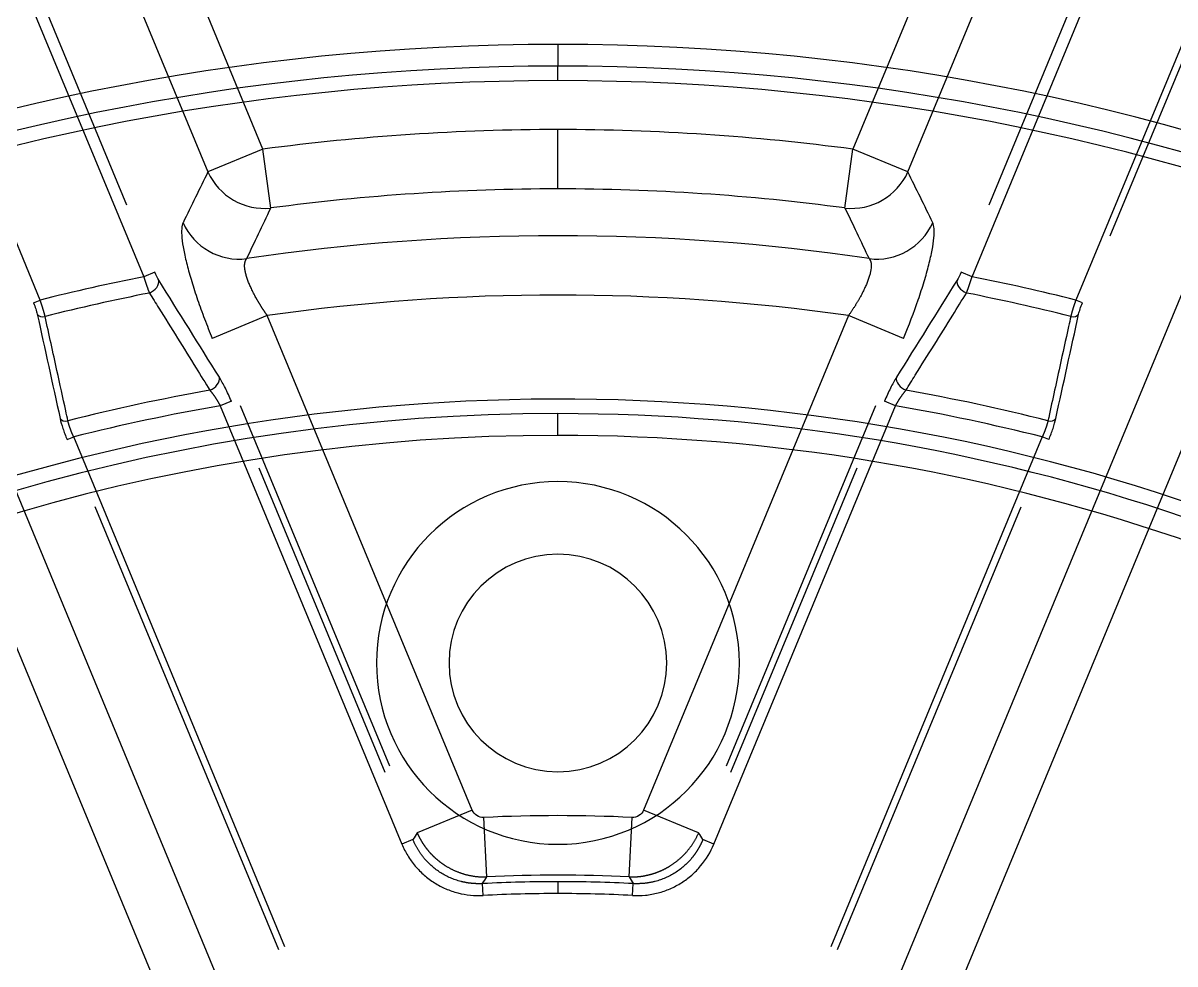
# Model space of a CAD drawing. Header units: millimetres. Extents: x 18 to 755, y 19 to 576.
# Drawn here: x 140.6 to 188.22, y 309.09 to 348.01 of the extents above; entities that cross this region are included whole.
import ezdxf

# ---------------------------------------------------------------- set-up
doc = ezdxf.new("R2010")
doc.units = ezdxf.units.MM
doc.layers.add('1', color=7, linetype='Continuous', true_color=0xffffff)

msp = doc.modelspace()

# ---------------------------------------------------------------- linework, layer by layer
at = {"layer": '1', "color": 7, "lineweight": -3}
for p, q in [((132.677, 368.687), (145.589, 337.513)), ((179.833, 337.513), (192.745, 368.687)), ((141.304, 336.548), (128.141, 368.328)), ((197.285, 368.327), (184.121, 336.547)), ((144.896, 340.474), (134.28, 366.103)), ((191.141, 366.103), (180.526, 340.474)), ((185.542, 339.206), (196.41, 365.442)), ((150.519, 342.788), (141.571, 364.391)), ((183.851, 364.391), (174.903, 342.788)), ((139.296, 363.449), (148.244, 341.845)), ((177.177, 341.845), (186.126, 363.449)), ((123.532, 362.716), (148.305, 302.907)), ((177.119, 302.907), (201.893, 362.715)), ((149.431, 306.621), (126.955, 360.887)), ((198.47, 360.885), (175.992, 306.621)), ((162.711, 347.123), (162.711, 346.223)), ((162.711, 345.623), (162.711, 346.223)), ((162.711, 341.144), (162.711, 343.598)), ((150.519, 342.788), (148.244, 341.845)), ((150.844, 340.355), (150.519, 342.788)), ((174.578, 340.355), (174.903, 342.788)), ((177.177, 341.845), (174.903, 342.788)), ((146.044, 337.702), (145.589, 337.513)), ((179.833, 337.513), (179.378, 337.702)), ((141.031, 336.435), (141.304, 336.548)), ((184.394, 336.434), (184.121, 336.547)), ((150.698, 335.904), (148.423, 334.962)), ((159.169, 315.452), (150.698, 335.904)), ((174.724, 335.904), (166.253, 315.452)), ((176.998, 334.962), (174.724, 335.904)), ((149.21, 332.363), (148.755, 332.175)), ((148.755, 332.175), (156.264, 314.044)), ((149.571, 332.19), (155.746, 317.282)), ((169.158, 314.044), (176.667, 332.175)), ((169.675, 317.282), (175.85, 332.19)), ((176.667, 332.175), (176.212, 332.363)), ((162.711, 330.952), (162.711, 331.852)), ((142.421, 330.774), (142.694, 330.888)), ((151.427, 309.802), (142.694, 330.888)), ((182.73, 330.887), (173.996, 309.801)), ((183.003, 330.774), (182.73, 330.887)), ((155.571, 317.004), (150.358, 329.591)), ((175.064, 329.591), (169.851, 317.004)), ((143.569, 328.003), (151.155, 309.689)), ((174.269, 309.688), (181.855, 328.002)), ((159.169, 315.452), (156.895, 314.51)), ((168.527, 314.51), (166.253, 315.452)), ((159.766, 312.689), (159.648, 315.149)), ((165.655, 312.689), (165.774, 315.149)), ((156.719, 314.233), (156.264, 314.044)), ((169.158, 314.044), (168.703, 314.233)), ((159.625, 311.921), (159.599, 312.413)), ((162.711, 312.492), (162.711, 312)), ((165.797, 311.921), (165.822, 312.413))]:
    msp.add_line(p, q, dxfattribs=at)
for centre, radius, start, end in [((162.711, 251.538), 136.863, 90, 270), ((162.711, 251.538), 136.863, 270, 90), ((162.711, 251.538), 129, 90, 270), ((162.711, 251.538), 129, 270, 90), ((162.711, 251.538), 95.586, 90, 270), ((162.711, 251.538), 95.586, 270, 90), ((162.711, 251.538), 94.686, 90, 270), ((162.711, 251.538), 94.686, 270, 90), ((162.711, 251.538), 94.086, 90, 270), ((162.711, 251.538), 94.086, 270, 90), ((162.711, 251.538), 92.061, 90, 97.61024), ((162.711, 251.538), 92.061, 82.38976, 90), ((162.711, 251.538), 89.607, 90, 97.61024), ((162.711, 251.538), 89.607, 82.38976, 90), ((162.711, 251.538), 87.672, 81.56378, 98.43622), ((162.711, 251.538), 87.664, 101.26289, 104.13427), ((162.711, 251.538), 87.664, 75.86388, 78.73711), ((162.711, 251.538), 86.957, 101.19951, 104.11044), ((162.711, 251.538), 85.218, 81.89616, 98.10384), ((162.711, 251.538), 86.957, 75.8877, 78.80048), ((162.711, 251.538), 80.914, 52.3649, 218.78955), ((162.711, 251.538), 82.543, 100.03886, 104.20447), ((162.711, 251.538), 82.543, 75.79367, 79.96114), ((162.711, 251.538), 81.836, 99.81913, 104.15814), ((162.711, 251.538), 81.836, 75.84, 80.18087), ((162.711, 251.538), 80.314, 90, 218.78955), ((162.711, 251.538), 80.314, 52.3649, 90), ((162.711, 251.538), 79.414, 90, 218.78955), ((162.711, 251.538), 79.414, 52.3649, 90), ((162.711, 321.538), 7.5, 90, 270), ((162.711, 321.538), 7.5, 270, 90), ((162.711, 321.538), 4.5, 90, 270), ((162.711, 321.538), 4.5, 270, 90), ((162.711, 251.538), 63.685, 87.24318, 92.75682), ((162.711, 251.538), 60.954, 90, 92.92589), ((162.711, 251.538), 61.223, 87.24318, 92.75682), ((162.711, 251.538), 60.954, 87.07411, 90), ((162.711, 251.538), 60.462, 90, 92.92589), ((162.711, 251.538), 60.462, 87.07411, 90)]:
    msp.add_arc(centre, radius, start, end, dxfattribs=at)
for centre, major_axis, ratio, start_param, end_param in [((150.519, 342.788), (2.241, -1.109), 0.973638, 4.00688, 5.292293), ((174.903, 342.788), (2.241, 1.109), 0.973638, 4.132485, 5.417898), ((149.489, 340.688), (2.248, -1.094), 0.973356, 4.000771, 5.300217), ((175.933, 340.688), (2.248, 1.094), 0.973356, 4.12456, 5.424007), ((145.753, 337.186), (-0.424, -0.265), 0.68293, 1.317125, 2.901578), ((179.669, 337.186), (-0.424, 0.265), 0.68293, 0.240014, 1.824468), ((141.46, 336.077), (0.293, 0.064), 0.706939, 3.389646, 4.734138), ((183.965, 336.076), (-0.293, 0.064), 0.706939, 1.549048, 2.893539), ((148.261, 333.165), (-0.424, -0.264), 0.680219, 1.304161, 2.902421), ((177.161, 333.165), (-0.424, 0.264), 0.680219, 0.239171, 1.837432), ((142.404, 331.762), (0.293, 0.064), 0.706921, 3.38964, 4.735291), ((183.02, 331.762), (-0.293, 0.064), 0.706921, 1.547894, 2.893546)]:
    msp.add_ellipse(centre, major_axis=major_axis, ratio=ratio, start_param=start_param, end_param=end_param, dxfattribs=at)
for points in [[(148.244, 341.845), (147.9, 341.149), (147.556, 340.449), (147.214, 339.746)], [(178.208, 339.746), (177.866, 340.449), (177.522, 341.149), (177.177, 341.845)], [(146.208, 337.374), (146.155, 337.458), (146.096, 337.576), (146.044, 337.702)], [(179.378, 337.702), (179.326, 337.576), (179.267, 337.458), (179.214, 337.374)], [(148.716, 333.353), (147.879, 334.696), (147.043, 336.037), (146.208, 337.374)], [(179.214, 337.374), (178.379, 336.037), (177.543, 334.696), (176.706, 333.353)], [(141.031, 336.435), (141.102, 336.264), (141.159, 336.092), (141.187, 335.964)], [(184.238, 335.963), (184.266, 336.091), (184.323, 336.263), (184.394, 336.434)], [(141.187, 335.964), (141.502, 334.526), (141.816, 333.088), (142.131, 331.649)], [(183.293, 331.649), (183.608, 333.087), (183.923, 334.525), (184.238, 335.963)], [(156.895, 314.51), (156.836, 314.418), (156.778, 314.325), (156.719, 314.233)], [(168.703, 314.233), (168.644, 314.325), (168.586, 314.418), (168.527, 314.51)], [(159.599, 312.413), (159.655, 312.505), (159.711, 312.597), (159.766, 312.689)], [(165.655, 312.689), (165.711, 312.597), (165.767, 312.505), (165.822, 312.413)]]:
    msp.add_open_spline(points, degree=3, dxfattribs=at)
for points, knots in [([(149.849, 338.261), (150.01, 338.604), (150.172, 338.946), (150.504, 339.644), (150.674, 340), (150.844, 340.355)], [0, 0, 0, 0, 0.489211, 0.489211, 1, 1, 1, 1]), ([(174.578, 340.355), (174.741, 340.015), (174.904, 339.674), (175.235, 338.976), (175.404, 338.619), (175.573, 338.261)], [0, 0, 0, 0, 0.489211, 0.489211, 1, 1, 1, 1]), ([(147.214, 339.746), (147.185, 339.686), (147.166, 339.603), (147.151, 339.393), (147.153, 339.266), (147.181, 338.968), (147.206, 338.8), (147.276, 338.43), (147.322, 338.224), (147.433, 337.787), (147.498, 337.557), (147.644, 337.074), (147.727, 336.818), (147.905, 336.301), (148.001, 336.038), (148.203, 335.504), (148.311, 335.232), (148.423, 334.962)], [0, 0, 0, 0, 0.125, 0.125, 0.25, 0.25, 0.375, 0.375, 0.5, 0.5, 0.625, 0.625, 0.75, 0.75, 0.875, 0.875, 1, 1, 1, 1]), ([(176.998, 334.962), (177.222, 335.503), (177.425, 336.036), (177.695, 336.819), (177.776, 337.07), (177.922, 337.552), (177.988, 337.784), (178.099, 338.224), (178.145, 338.426), (178.215, 338.797), (178.24, 338.967), (178.268, 339.265), (178.271, 339.391), (178.256, 339.602), (178.237, 339.686), (178.208, 339.746)], [0, 0, 0, 0, 0.25, 0.25, 0.375, 0.375, 0.5, 0.5, 0.625, 0.625, 0.75, 0.75, 0.875, 0.875, 1, 1, 1, 1]), ([(150.698, 335.904), (150.693, 335.912), (150.682, 335.927), (150.667, 335.949), (150.651, 335.971), (150.636, 335.993), (150.621, 336.015), (150.606, 336.037), (150.591, 336.059), (150.576, 336.081), (150.562, 336.103), (150.547, 336.125), (150.533, 336.146), (150.518, 336.168), (150.504, 336.19), (150.49, 336.211), (150.477, 336.233), (150.463, 336.254), (150.449, 336.276), (150.436, 336.297), (150.422, 336.318), (150.409, 336.339), (150.396, 336.361), (150.383, 336.382), (150.371, 336.403), (150.358, 336.423), (150.345, 336.444), (150.333, 336.465), (150.321, 336.486), (150.309, 336.506), (150.297, 336.527), (150.285, 336.547), (150.273, 336.567), (150.262, 336.588), (150.25, 336.608), (150.239, 336.628), (150.196, 336.705), (150.126, 336.837), (150.036, 337.02), (149.958, 337.195), (149.892, 337.362), (149.839, 337.522), (149.798, 337.672), (149.771, 337.809), (149.762, 337.899), (149.76, 337.953), (149.759, 337.976), (149.76, 337.998), (149.761, 338.019), (149.762, 338.04), (149.764, 338.06), (149.767, 338.08), (149.771, 338.099), (149.775, 338.117), (149.779, 338.135), (149.784, 338.152), (149.79, 338.168), (149.797, 338.184), (149.804, 338.198), (149.811, 338.212), (149.82, 338.226), (149.829, 338.238), (149.838, 338.25), (149.845, 338.257), (149.849, 338.261)], [0, 0, 0, 0, 0.00762, 0.015212, 0.022776, 0.030311, 0.037819, 0.045298, 0.052749, 0.060172, 0.067567, 0.074934, 0.082274, 0.089586, 0.096871, 0.104128, 0.111357, 0.11856, 0.125735, 0.132883, 0.140004, 0.147097, 0.154165, 0.161205, 0.168219, 0.175206, 0.182166, 0.189101, 0.196009, 0.202891, 0.209746, 0.216576, 0.22338, 0.230159, 0.236911, 0.243638, 0.25034, 0.314681, 0.377684, 0.439471, 0.500174, 0.562885, 0.625302, 0.687599, 0.749954, 0.762753, 0.775584, 0.788448, 0.801347, 0.814283, 0.827256, 0.840268, 0.853322, 0.866417, 0.879556, 0.89274, 0.90597, 0.919249, 0.932576, 0.945955, 0.959385, 0.972868, 0.986406, 1, 1, 1, 1]), ([(175.573, 338.261), (175.575, 338.259), (175.578, 338.256), (175.583, 338.25), (175.587, 338.245), (175.592, 338.239), (175.596, 338.233), (175.601, 338.227), (175.605, 338.221), (175.609, 338.215), (175.612, 338.208), (175.616, 338.202), (175.62, 338.195), (175.623, 338.188), (175.626, 338.181), (175.629, 338.173), (175.632, 338.166), (175.635, 338.158), (175.638, 338.15), (175.64, 338.142), (175.643, 338.134), (175.645, 338.126), (175.647, 338.117), (175.649, 338.109), (175.651, 338.1), (175.653, 338.091), (175.654, 338.082), (175.656, 338.073), (175.657, 338.064), (175.658, 338.054), (175.659, 338.044), (175.66, 338.035), (175.661, 338.025), (175.661, 338.015), (175.662, 338.004), (175.662, 337.994), (175.662, 337.983), (175.662, 337.973), (175.662, 337.962), (175.662, 337.951), (175.662, 337.94), (175.66, 337.894), (175.651, 337.808), (175.624, 337.671), (175.583, 337.521), (175.529, 337.361), (175.463, 337.194), (175.385, 337.019), (175.295, 336.836), (175.221, 336.697), (175.17, 336.605), (175.146, 336.564), (175.122, 336.522), (175.097, 336.48), (175.072, 336.437), (175.046, 336.394), (175.02, 336.351), (174.993, 336.308), (174.965, 336.264), (174.937, 336.22), (174.908, 336.175), (174.879, 336.131), (174.849, 336.086), (174.818, 336.041), (174.787, 335.995), (174.756, 335.95), (174.735, 335.92), (174.724, 335.904)], [0, 0, 0, 0, 0.006471, 0.012929, 0.019375, 0.025808, 0.032228, 0.038637, 0.045033, 0.051418, 0.057791, 0.064152, 0.070501, 0.07684, 0.083167, 0.089483, 0.095788, 0.102083, 0.108367, 0.11464, 0.120903, 0.127156, 0.133399, 0.139632, 0.145856, 0.15207, 0.158275, 0.16447, 0.170656, 0.176834, 0.183003, 0.189163, 0.195314, 0.201458, 0.207593, 0.213721, 0.21984, 0.225953, 0.232057, 0.238154, 0.244245, 0.250328, 0.312711, 0.375045, 0.437508, 0.500273, 0.560944, 0.622707, 0.685693, 0.750025, 0.763829, 0.777742, 0.791763, 0.805895, 0.820138, 0.834492, 0.84896, 0.86354, 0.878235, 0.893045, 0.907971, 0.923014, 0.938174, 0.953452, 0.968848, 0.984364, 1, 1, 1, 1]), ([(145.589, 337.513), (145.59, 337.509), (145.593, 337.499), (145.598, 337.485), (145.602, 337.47), (145.607, 337.455), (145.612, 337.439), (145.617, 337.423), (145.622, 337.406), (145.628, 337.39), (145.633, 337.372), (145.639, 337.354), (145.645, 337.336), (145.651, 337.318), (145.657, 337.299), (145.664, 337.28), (145.67, 337.26), (145.677, 337.241), (145.683, 337.221), (145.69, 337.2), (145.697, 337.18), (145.704, 337.159), (145.711, 337.138), (145.719, 337.117), (145.726, 337.095), (145.734, 337.074), (145.741, 337.052), (145.749, 337.03), (145.757, 337.009), (145.765, 336.987), (145.773, 336.965), (145.781, 336.944), (145.789, 336.922), (145.797, 336.901), (145.805, 336.88), (145.813, 336.859), (145.819, 336.846), (145.822, 336.839)], [0, 0, 0, 0, 0.018474, 0.037541, 0.057202, 0.077456, 0.098304, 0.119747, 0.141783, 0.164413, 0.187637, 0.211455, 0.235867, 0.260873, 0.286473, 0.312667, 0.339456, 0.366838, 0.394815, 0.423385, 0.45255, 0.482309, 0.512663, 0.54361, 0.575152, 0.607288, 0.640018, 0.673342, 0.70726, 0.741773, 0.77688, 0.812581, 0.848876, 0.885766, 0.92325, 0.961328, 1, 1, 1, 1]), ([(179.6, 336.839), (179.602, 336.842), (179.605, 336.85), (179.609, 336.861), (179.613, 336.872), (179.618, 336.883), (179.622, 336.894), (179.626, 336.905), (179.631, 336.916), (179.635, 336.928), (179.639, 336.939), (179.643, 336.951), (179.648, 336.962), (179.652, 336.973), (179.656, 336.985), (179.66, 336.996), (179.664, 337.008), (179.669, 337.019), (179.673, 337.031), (179.677, 337.042), (179.681, 337.054), (179.685, 337.065), (179.689, 337.077), (179.693, 337.088), (179.697, 337.1), (179.701, 337.111), (179.705, 337.122), (179.709, 337.133), (179.713, 337.145), (179.716, 337.156), (179.72, 337.167), (179.724, 337.178), (179.728, 337.189), (179.731, 337.2), (179.735, 337.211), (179.739, 337.221), (179.742, 337.232), (179.746, 337.243), (179.749, 337.253), (179.753, 337.264), (179.756, 337.274), (179.76, 337.284), (179.763, 337.294), (179.766, 337.304), (179.77, 337.314), (179.773, 337.324), (179.776, 337.334), (179.779, 337.344), (179.782, 337.353), (179.785, 337.363), (179.788, 337.372), (179.791, 337.381), (179.794, 337.39), (179.797, 337.399), (179.8, 337.408), (179.803, 337.417), (179.805, 337.426), (179.808, 337.434), (179.811, 337.443), (179.813, 337.451), (179.816, 337.459), (179.818, 337.467), (179.821, 337.475), (179.823, 337.483), (179.826, 337.491), (179.828, 337.499), (179.83, 337.506), (179.832, 337.511), (179.833, 337.513)], [0, 0, 0, 0, 0.020582, 0.040997, 0.061245, 0.081326, 0.10124, 0.120987, 0.140566, 0.159978, 0.179224, 0.198302, 0.217213, 0.235957, 0.254534, 0.272943, 0.291186, 0.309261, 0.32717, 0.344911, 0.362485, 0.379892, 0.397132, 0.414205, 0.431111, 0.447849, 0.464421, 0.480825, 0.497062, 0.513133, 0.529036, 0.544772, 0.56034, 0.575742, 0.590977, 0.606044, 0.620945, 0.635678, 0.650245, 0.664644, 0.678876, 0.692941, 0.706839, 0.72057, 0.734134, 0.74753, 0.76076, 0.773823, 0.786718, 0.799447, 0.812008, 0.824403, 0.83663, 0.84869, 0.860584, 0.87231, 0.883869, 0.895262, 0.906487, 0.917545, 0.928436, 0.939161, 0.949718, 0.960108, 0.970332, 0.980388, 0.990277, 1, 1, 1, 1]), ([(145.822, 336.839), (145.95, 336.632), (146.079, 336.425), (146.722, 335.392), (147.237, 334.563), (147.942, 333.428), (148.132, 333.123), (148.322, 332.817)], [0, 0, 0, 0, 0.154458, 0.154458, 0.772291, 0.772291, 1, 1, 1, 1]), ([(177.099, 332.817), (177.228, 333.024), (177.357, 333.232), (178.001, 334.269), (178.516, 335.097), (179.221, 336.229), (179.41, 336.534), (179.6, 336.839)], [0, 0, 0, 0, 0.154458, 0.154458, 0.772291, 0.772291, 1, 1, 1, 1]), ([(141.511, 335.871), (141.511, 335.875), (141.509, 335.882), (141.506, 335.894), (141.503, 335.906), (141.5, 335.918), (141.497, 335.93), (141.494, 335.942), (141.491, 335.954), (141.488, 335.967), (141.484, 335.98), (141.481, 335.993), (141.477, 336.006), (141.474, 336.019), (141.47, 336.033), (141.466, 336.047), (141.462, 336.06), (141.458, 336.074), (141.454, 336.089), (141.45, 336.103), (141.446, 336.117), (141.442, 336.132), (141.437, 336.147), (141.433, 336.161), (141.428, 336.176), (141.424, 336.191), (141.419, 336.207), (141.414, 336.222), (141.409, 336.238), (141.404, 336.253), (141.399, 336.269), (141.394, 336.285), (141.389, 336.301), (141.384, 336.317), (141.378, 336.333), (141.373, 336.349), (141.368, 336.365), (141.362, 336.381), (141.357, 336.398), (141.351, 336.414), (141.345, 336.431), (141.339, 336.447), (141.334, 336.464), (141.328, 336.481), (141.322, 336.497), (141.316, 336.514), (141.31, 336.531), (141.306, 336.542), (141.304, 336.548)], [0, 0, 0, 0, 0.020771, 0.041583, 0.062437, 0.083331, 0.104266, 0.125243, 0.146262, 0.167322, 0.188424, 0.209568, 0.230755, 0.251983, 0.273255, 0.294568, 0.315925, 0.337325, 0.358768, 0.380254, 0.401783, 0.423356, 0.444973, 0.466633, 0.488338, 0.510086, 0.531879, 0.553716, 0.575598, 0.597525, 0.619496, 0.641512, 0.663574, 0.68568, 0.707832, 0.73003, 0.752273, 0.774562, 0.796897, 0.819278, 0.841705, 0.864179, 0.886699, 0.909265, 0.931879, 0.954539, 0.977246, 1, 1, 1, 1]), ([(184.121, 336.547), (184.119, 336.542), (184.115, 336.533), (184.11, 336.518), (184.105, 336.503), (184.1, 336.489), (184.095, 336.474), (184.09, 336.46), (184.085, 336.445), (184.08, 336.431), (184.075, 336.417), (184.07, 336.402), (184.065, 336.388), (184.06, 336.374), (184.055, 336.36), (184.051, 336.346), (184.046, 336.332), (184.041, 336.318), (184.037, 336.304), (184.032, 336.29), (184.028, 336.276), (184.023, 336.263), (184.019, 336.249), (184.015, 336.235), (184.011, 336.222), (184.006, 336.209), (184.002, 336.195), (183.998, 336.182), (183.994, 336.169), (183.99, 336.156), (183.986, 336.143), (183.983, 336.131), (183.979, 336.118), (183.975, 336.105), (183.972, 336.093), (183.968, 336.081), (183.964, 336.068), (183.961, 336.056), (183.958, 336.044), (183.954, 336.032), (183.951, 336.021), (183.948, 336.009), (183.945, 335.998), (183.942, 335.986), (183.939, 335.975), (183.936, 335.964), (183.933, 335.953), (183.93, 335.942), (183.928, 335.931), (183.925, 335.921), (183.923, 335.911), (183.92, 335.9), (183.918, 335.89), (183.915, 335.88), (183.914, 335.874), (183.913, 335.87)], [0, 0, 0, 0, 0.019752, 0.039468, 0.059149, 0.078794, 0.098404, 0.117979, 0.137519, 0.157024, 0.176494, 0.195929, 0.21533, 0.234696, 0.254027, 0.273324, 0.292586, 0.311814, 0.331008, 0.350168, 0.369294, 0.388386, 0.407444, 0.426468, 0.445459, 0.464416, 0.48334, 0.50223, 0.521087, 0.539911, 0.558701, 0.577459, 0.596184, 0.614876, 0.633535, 0.652162, 0.670756, 0.689317, 0.707847, 0.726344, 0.744809, 0.763242, 0.781643, 0.800012, 0.818349, 0.836655, 0.854929, 0.873172, 0.891384, 0.909564, 0.927713, 0.945831, 0.963918, 0.981974, 1, 1, 1, 1]), ([(142.456, 331.557), (142.426, 331.695), (142.396, 331.833), (142.244, 332.524), (142.123, 333.077), (141.839, 334.377), (141.675, 335.124), (141.511, 335.871)], [0, 0, 0, 0, 0.096089, 0.096089, 0.480447, 0.480447, 1, 1, 1, 1]), ([(183.913, 335.87), (183.883, 335.732), (183.852, 335.594), (183.701, 334.903), (183.58, 334.35), (183.295, 333.05), (183.132, 332.303), (182.968, 331.556)], [0, 0, 0, 0, 0.096089, 0.096089, 0.480447, 0.480447, 1, 1, 1, 1]), ([(149.21, 332.363), (149.131, 332.552), (149.048, 332.735), (148.879, 333.074), (148.795, 333.226), (148.716, 333.353)], [0, 0, 0, 0, 0.5, 0.5, 1, 1, 1, 1]), ([(176.706, 333.353), (176.627, 333.226), (176.543, 333.074), (176.374, 332.736), (176.291, 332.553), (176.212, 332.363)], [0, 0, 0, 0, 0.5, 0.5, 1, 1, 1, 1]), ([(148.322, 332.817), (148.325, 332.813), (148.331, 332.807), (148.34, 332.796), (148.349, 332.786), (148.358, 332.775), (148.367, 332.764), (148.376, 332.753), (148.385, 332.742), (148.394, 332.73), (148.403, 332.719), (148.412, 332.707), (148.421, 332.695), (148.43, 332.683), (148.439, 332.671), (148.448, 332.658), (148.457, 332.646), (148.466, 332.633), (148.476, 332.621), (148.485, 332.608), (148.494, 332.595), (148.503, 332.582), (148.513, 332.569), (148.522, 332.555), (148.531, 332.542), (148.543, 332.524), (148.558, 332.503), (148.575, 332.477), (148.592, 332.451), (148.609, 332.424), (148.626, 332.398), (148.643, 332.37), (148.659, 332.343), (148.675, 332.315), (148.692, 332.287), (148.708, 332.259), (148.724, 332.231), (148.739, 332.203), (148.75, 332.184), (148.755, 332.175)], [0, 0, 0, 0, 0.020849, 0.041697, 0.062546, 0.083393, 0.104241, 0.125088, 0.145935, 0.166781, 0.187627, 0.208473, 0.229318, 0.250163, 0.271007, 0.291851, 0.312695, 0.333538, 0.354381, 0.375223, 0.396065, 0.416907, 0.437748, 0.458588, 0.479428, 0.500268, 0.538954, 0.577595, 0.616191, 0.654744, 0.693255, 0.731726, 0.770158, 0.808552, 0.846909, 0.885232, 0.92352, 0.961776, 1, 1, 1, 1]), ([(176.667, 332.175), (176.67, 332.179), (176.675, 332.189), (176.683, 332.204), (176.691, 332.219), (176.7, 332.234), (176.708, 332.249), (176.717, 332.264), (176.726, 332.28), (176.735, 332.296), (176.745, 332.312), (176.754, 332.328), (176.764, 332.344), (176.774, 332.36), (176.784, 332.376), (176.794, 332.393), (176.804, 332.41), (176.815, 332.426), (176.825, 332.443), (176.836, 332.46), (176.847, 332.477), (176.858, 332.494), (176.87, 332.511), (176.883, 332.531), (176.898, 332.554), (176.915, 332.578), (176.932, 332.602), (176.949, 332.626), (176.966, 332.649), (176.983, 332.672), (176.999, 332.694), (177.016, 332.716), (177.033, 332.738), (177.05, 332.758), (177.066, 332.778), (177.083, 332.798), (177.094, 332.81), (177.099, 332.817)], [0, 0, 0, 0, 0.019473, 0.039254, 0.059344, 0.079744, 0.100453, 0.121472, 0.142801, 0.16444, 0.186391, 0.208651, 0.231224, 0.254107, 0.277302, 0.300809, 0.324627, 0.348758, 0.373202, 0.397957, 0.423026, 0.448408, 0.474102, 0.50011, 0.538421, 0.576756, 0.615114, 0.653496, 0.691902, 0.730331, 0.768783, 0.80726, 0.84576, 0.884284, 0.922832, 0.961404, 1, 1, 1, 1]), ([(142.131, 331.649), (142.157, 331.53), (142.196, 331.392), (142.296, 331.093), (142.355, 330.934), (142.421, 330.774)], [0, 0, 0, 0, 0.5, 0.5, 1, 1, 1, 1]), ([(142.694, 330.888), (142.692, 330.892), (142.687, 330.902), (142.681, 330.916), (142.674, 330.93), (142.668, 330.944), (142.662, 330.958), (142.656, 330.972), (142.649, 330.986), (142.643, 331), (142.637, 331.014), (142.632, 331.028), (142.626, 331.042), (142.62, 331.056), (142.614, 331.07), (142.609, 331.084), (142.603, 331.097), (142.598, 331.111), (142.592, 331.125), (142.587, 331.138), (142.582, 331.152), (142.576, 331.165), (142.571, 331.179), (142.566, 331.192), (142.562, 331.205), (142.557, 331.218), (142.552, 331.231), (142.547, 331.244), (142.543, 331.257), (142.538, 331.27), (142.534, 331.283), (142.53, 331.296), (142.525, 331.308), (142.521, 331.321), (142.517, 331.333), (142.513, 331.345), (142.509, 331.357), (142.506, 331.37), (142.502, 331.382), (142.498, 331.393), (142.495, 331.405), (142.492, 331.417), (142.488, 331.428), (142.485, 331.44), (142.482, 331.451), (142.479, 331.462), (142.476, 331.473), (142.473, 331.484), (142.47, 331.495), (142.468, 331.506), (142.465, 331.516), (142.463, 331.526), (142.461, 331.537), (142.458, 331.547), (142.457, 331.554), (142.456, 331.557)], [0, 0, 0, 0, 0.019721, 0.039404, 0.05905, 0.078658, 0.09823, 0.117765, 0.137263, 0.156725, 0.176152, 0.195542, 0.214898, 0.234218, 0.253504, 0.272755, 0.291972, 0.311155, 0.330305, 0.349421, 0.368504, 0.387555, 0.406574, 0.42556, 0.444515, 0.463438, 0.48233, 0.501191, 0.520022, 0.538823, 0.557593, 0.576334, 0.595047, 0.61373, 0.632384, 0.651011, 0.669609, 0.68818, 0.706724, 0.72524, 0.743731, 0.762195, 0.780633, 0.799046, 0.817433, 0.835796, 0.854134, 0.872448, 0.890738, 0.909005, 0.927249, 0.94547, 0.963668, 0.981845, 1, 1, 1, 1]), ([(182.968, 331.556), (182.967, 331.553), (182.966, 331.546), (182.964, 331.536), (182.961, 331.526), (182.959, 331.515), (182.956, 331.505), (182.954, 331.494), (182.951, 331.483), (182.948, 331.473), (182.945, 331.461), (182.942, 331.45), (182.939, 331.439), (182.936, 331.428), (182.933, 331.416), (182.929, 331.404), (182.926, 331.393), (182.922, 331.381), (182.919, 331.369), (182.915, 331.357), (182.911, 331.345), (182.907, 331.332), (182.903, 331.32), (182.899, 331.308), (182.895, 331.295), (182.89, 331.282), (182.886, 331.27), (182.882, 331.257), (182.877, 331.244), (182.872, 331.231), (182.868, 331.218), (182.863, 331.204), (182.858, 331.191), (182.853, 331.178), (182.848, 331.165), (182.843, 331.151), (182.837, 331.138), (182.832, 331.124), (182.827, 331.11), (182.821, 331.097), (182.816, 331.083), (182.81, 331.069), (182.804, 331.055), (182.799, 331.041), (182.793, 331.028), (182.787, 331.014), (182.781, 331), (182.775, 330.986), (182.769, 330.972), (182.762, 330.957), (182.756, 330.943), (182.75, 330.929), (182.743, 330.915), (182.737, 330.901), (182.733, 330.892), (182.73, 330.887)], [0, 0, 0, 0, 0.018155, 0.036332, 0.05453, 0.072751, 0.090995, 0.109262, 0.127552, 0.145866, 0.164204, 0.182567, 0.200954, 0.219367, 0.237805, 0.256269, 0.27476, 0.293276, 0.31182, 0.330391, 0.348989, 0.367616, 0.38627, 0.404953, 0.423666, 0.442407, 0.461177, 0.479978, 0.498809, 0.51767, 0.536562, 0.555485, 0.57444, 0.593426, 0.612445, 0.631496, 0.650579, 0.669695, 0.688845, 0.708028, 0.727245, 0.746496, 0.765782, 0.785102, 0.804458, 0.823848, 0.843275, 0.862737, 0.882235, 0.90177, 0.921342, 0.94095, 0.960596, 0.980279, 1, 1, 1, 1]), ([(183.003, 330.774), (183.069, 330.933), (183.129, 331.091), (183.228, 331.391), (183.267, 331.53), (183.293, 331.649)], [0, 0, 0, 0, 0.5, 0.5, 1, 1, 1, 1]), ([(159.648, 315.149), (159.546, 315.144), (159.445, 315.17), (159.275, 315.278), (159.208, 315.358), (159.169, 315.452)], [0, 0, 0, 0, 0.5, 0.5, 1, 1, 1, 1]), ([(166.253, 315.452), (166.214, 315.358), (166.146, 315.278), (165.976, 315.17), (165.875, 315.144), (165.774, 315.149)], [0, 0, 0, 0, 0.5, 0.5, 1, 1, 1, 1]), ([(156.895, 314.51), (156.898, 314.501), (156.906, 314.484), (156.917, 314.459), (156.929, 314.433), (156.941, 314.408), (156.954, 314.382), (156.966, 314.357), (156.979, 314.332), (156.992, 314.307), (157.005, 314.282), (157.019, 314.258), (157.032, 314.233), (157.046, 314.209), (157.06, 314.185), (157.075, 314.16), (157.089, 314.136), (157.104, 314.113), (157.119, 314.089), (157.134, 314.065), (157.149, 314.042), (157.165, 314.019), (157.181, 313.996), (157.197, 313.973), (157.213, 313.95), (157.23, 313.928), (157.246, 313.905), (157.263, 313.883), (157.28, 313.861), (157.297, 313.839), (157.314, 313.818), (157.332, 313.796), (157.35, 313.775), (157.367, 313.754), (157.385, 313.733), (157.404, 313.712), (157.422, 313.692), (157.44, 313.671), (157.459, 313.651), (157.478, 313.631), (157.497, 313.612), (157.516, 313.592), (157.535, 313.573), (157.554, 313.554), (157.574, 313.535), (157.593, 313.516), (157.613, 313.498), (157.633, 313.48), (157.653, 313.462), (157.673, 313.444), (157.693, 313.426), (157.714, 313.409), (157.734, 313.392), (157.754, 313.375), (157.775, 313.358), (157.796, 313.342), (157.816, 313.325), (157.837, 313.309), (157.858, 313.294), (157.879, 313.278), (157.9, 313.263), (157.921, 313.248), (157.943, 313.233), (157.964, 313.218), (157.985, 313.204), (158.007, 313.189), (158.028, 313.175), (158.056, 313.157), (158.091, 313.136), (158.132, 313.111), (158.175, 313.086), (158.217, 313.062), (158.261, 313.039), (158.305, 313.016), (158.35, 312.994), (158.395, 312.972), (158.441, 312.951), (158.487, 312.931), (158.534, 312.911), (158.582, 312.893), (158.63, 312.874), (158.678, 312.857), (158.727, 312.84), (158.777, 312.825), (158.826, 312.81), (158.877, 312.795), (158.927, 312.782), (158.978, 312.769), (159.029, 312.758), (159.081, 312.747), (159.132, 312.737), (159.185, 312.728), (159.237, 312.72), (159.289, 312.713), (159.342, 312.706), (159.395, 312.701), (159.448, 312.696), (159.501, 312.693), (159.554, 312.69), (159.607, 312.689), (159.66, 312.688), (159.713, 312.688), (159.749, 312.689), (159.766, 312.689)], [0, 0, 0, 0, 0.007804, 0.01561, 0.023418, 0.031225, 0.039033, 0.046841, 0.054648, 0.062454, 0.070258, 0.078061, 0.085861, 0.093658, 0.101452, 0.109243, 0.117029, 0.124811, 0.132588, 0.14036, 0.148125, 0.155885, 0.163638, 0.171383, 0.179122, 0.186852, 0.194574, 0.202287, 0.209992, 0.217686, 0.225371, 0.233045, 0.240709, 0.248361, 0.256002, 0.26363, 0.271247, 0.27885, 0.286441, 0.294018, 0.301581, 0.30913, 0.316664, 0.324184, 0.331687, 0.339176, 0.346648, 0.354103, 0.361542, 0.368964, 0.376368, 0.383755, 0.391123, 0.398473, 0.405804, 0.413116, 0.420408, 0.427681, 0.434934, 0.442166, 0.449378, 0.456569, 0.463739, 0.470887, 0.478014, 0.485118, 0.4922, 0.49926, 0.51263, 0.52608, 0.539607, 0.553211, 0.566889, 0.580639, 0.59446, 0.608348, 0.622302, 0.63632, 0.650399, 0.664537, 0.678732, 0.692981, 0.707282, 0.721631, 0.736028, 0.750468, 0.76495, 0.77947, 0.794026, 0.808616, 0.823236, 0.837883, 0.852555, 0.867249, 0.881962, 0.896691, 0.911433, 0.926185, 0.940945, 0.955709, 0.970475, 0.98524, 1, 1, 1, 1]), ([(165.655, 312.689), (165.665, 312.689), (165.684, 312.689), (165.712, 312.688), (165.74, 312.688), (165.768, 312.688), (165.796, 312.688), (165.824, 312.689), (165.852, 312.69), (165.88, 312.691), (165.908, 312.692), (165.936, 312.694), (165.964, 312.696), (165.992, 312.698), (166.02, 312.7), (166.048, 312.703), (166.076, 312.706), (166.104, 312.709), (166.132, 312.713), (166.16, 312.716), (166.187, 312.72), (166.215, 312.725), (166.243, 312.729), (166.27, 312.734), (166.298, 312.739), (166.325, 312.744), (166.352, 312.749), (166.38, 312.755), (166.407, 312.761), (166.434, 312.767), (166.461, 312.774), (166.488, 312.78), (166.514, 312.787), (166.541, 312.794), (166.568, 312.802), (166.594, 312.809), (166.62, 312.817), (166.647, 312.825), (166.673, 312.834), (166.699, 312.842), (166.725, 312.851), (166.751, 312.86), (166.776, 312.869), (166.802, 312.878), (166.827, 312.888), (166.852, 312.898), (166.877, 312.907), (166.902, 312.918), (166.927, 312.928), (166.952, 312.939), (166.976, 312.949), (167.001, 312.96), (167.025, 312.971), (167.049, 312.983), (167.073, 312.994), (167.096, 313.006), (167.12, 313.018), (167.143, 313.03), (167.167, 313.042), (167.19, 313.054), (167.212, 313.067), (167.235, 313.08), (167.258, 313.092), (167.28, 313.105), (167.302, 313.118), (167.324, 313.132), (167.346, 313.145), (167.374, 313.163), (167.408, 313.185), (167.449, 313.212), (167.489, 313.24), (167.529, 313.268), (167.569, 313.298), (167.608, 313.328), (167.648, 313.359), (167.686, 313.39), (167.725, 313.423), (167.763, 313.456), (167.801, 313.49), (167.838, 313.525), (167.875, 313.561), (167.911, 313.597), (167.947, 313.635), (167.983, 313.672), (168.017, 313.711), (168.052, 313.75), (168.085, 313.79), (168.118, 313.831), (168.151, 313.872), (168.183, 313.914), (168.214, 313.957), (168.244, 314), (168.274, 314.044), (168.303, 314.088), (168.331, 314.133), (168.358, 314.179), (168.385, 314.225), (168.411, 314.271), (168.436, 314.318), (168.46, 314.365), (168.483, 314.413), (168.506, 314.461), (168.52, 314.494), (168.527, 314.51)], [0, 0, 0, 0, 0.007804, 0.01561, 0.023416, 0.031224, 0.039031, 0.046838, 0.054645, 0.062451, 0.070255, 0.078057, 0.085857, 0.093654, 0.101448, 0.109238, 0.117024, 0.124806, 0.132583, 0.140354, 0.148119, 0.155879, 0.163631, 0.171377, 0.179115, 0.186845, 0.194567, 0.202281, 0.209985, 0.217679, 0.225364, 0.233038, 0.240702, 0.248354, 0.255995, 0.263623, 0.27124, 0.278844, 0.286434, 0.294011, 0.301575, 0.309124, 0.316658, 0.324177, 0.331681, 0.33917, 0.346642, 0.354098, 0.361537, 0.368959, 0.376363, 0.38375, 0.391118, 0.398468, 0.4058, 0.413112, 0.420405, 0.427678, 0.434931, 0.442164, 0.449376, 0.456567, 0.463737, 0.470886, 0.478012, 0.485117, 0.4922, 0.49926, 0.512629, 0.526078, 0.539605, 0.553208, 0.566886, 0.580635, 0.594455, 0.608343, 0.622297, 0.636314, 0.650393, 0.664531, 0.678726, 0.692974, 0.707275, 0.721624, 0.736021, 0.750461, 0.764943, 0.779463, 0.79402, 0.808609, 0.823229, 0.837877, 0.852549, 0.867243, 0.881957, 0.896686, 0.911429, 0.926182, 0.940942, 0.955707, 0.970474, 0.985239, 1, 1, 1, 1]), ([(156.264, 314.044), (156.332, 313.88), (156.412, 313.722), (156.596, 313.419), (156.701, 313.273), (156.927, 313.004), (157.05, 312.878), (157.316, 312.647), (157.459, 312.54), (157.758, 312.351), (157.914, 312.269), (158.236, 312.13), (158.405, 312.072), (158.919, 311.938), (159.269, 311.903), (159.625, 311.921)], [0, 0, 0, 0, 0.125, 0.125, 0.25, 0.25, 0.375, 0.375, 0.5, 0.5, 0.625, 0.625, 0.75, 0.75, 1, 1, 1, 1]), ([(159.599, 312.413), (159.591, 312.412), (159.573, 312.411), (159.546, 312.41), (159.519, 312.409), (159.492, 312.409), (159.465, 312.408), (159.438, 312.408), (159.412, 312.408), (159.385, 312.409), (159.359, 312.409), (159.332, 312.41), (159.306, 312.411), (159.279, 312.412), (159.253, 312.414), (159.227, 312.416), (159.201, 312.417), (159.175, 312.42), (159.149, 312.422), (159.123, 312.425), (159.097, 312.428), (159.071, 312.431), (159.046, 312.434), (159.02, 312.437), (158.995, 312.441), (158.97, 312.445), (158.945, 312.449), (158.919, 312.453), (158.895, 312.458), (158.87, 312.463), (158.845, 312.468), (158.821, 312.473), (158.796, 312.478), (158.772, 312.483), (158.748, 312.489), (158.724, 312.495), (158.634, 312.518), (158.48, 312.564), (158.267, 312.646), (158.063, 312.744), (157.868, 312.856), (157.682, 312.984), (157.506, 313.126), (157.34, 313.283), (157.226, 313.408), (157.156, 313.494), (157.124, 313.534), (157.092, 313.575), (157.061, 313.617), (157.031, 313.66), (157.001, 313.703), (156.972, 313.748), (156.943, 313.793), (156.915, 313.839), (156.888, 313.886), (156.862, 313.933), (156.836, 313.982), (156.811, 314.03), (156.787, 314.08), (156.763, 314.13), (156.741, 314.181), (156.726, 314.215), (156.719, 314.233)], [0, 0, 0, 0, 0.007422, 0.014832, 0.022228, 0.029611, 0.03698, 0.044335, 0.051675, 0.059001, 0.06631, 0.073604, 0.080881, 0.088141, 0.095384, 0.10261, 0.109817, 0.117007, 0.124177, 0.131328, 0.13846, 0.145571, 0.152663, 0.159734, 0.166783, 0.173811, 0.180818, 0.187802, 0.194764, 0.201703, 0.208618, 0.215511, 0.222379, 0.229223, 0.236043, 0.242838, 0.249607, 0.312539, 0.375233, 0.437516, 0.499226, 0.560955, 0.623267, 0.685997, 0.748976, 0.763013, 0.777158, 0.791406, 0.805755, 0.820202, 0.834744, 0.849378, 0.8641, 0.878907, 0.893795, 0.908762, 0.923803, 0.938915, 0.954095, 0.969338, 0.984641, 1, 1, 1, 1]), ([(165.797, 311.921), (165.975, 311.912), (166.152, 311.916), (166.505, 311.952), (166.681, 311.984), (167.022, 312.073), (167.188, 312.13), (167.511, 312.271), (167.669, 312.354), (167.968, 312.543), (168.108, 312.648), (168.373, 312.88), (168.498, 313.007), (168.839, 313.415), (169.021, 313.715), (169.158, 314.044)], [0, 0, 0, 0, 0.125, 0.125, 0.25, 0.25, 0.375, 0.375, 0.5, 0.5, 0.625, 0.625, 0.75, 0.75, 1, 1, 1, 1]), ([(168.703, 314.233), (168.699, 314.224), (168.692, 314.208), (168.682, 314.183), (168.671, 314.158), (168.66, 314.134), (168.649, 314.109), (168.637, 314.085), (168.626, 314.061), (168.614, 314.037), (168.602, 314.013), (168.59, 313.99), (168.578, 313.966), (168.565, 313.943), (168.553, 313.92), (168.54, 313.897), (168.527, 313.874), (168.514, 313.852), (168.5, 313.829), (168.487, 313.807), (168.473, 313.785), (168.46, 313.763), (168.446, 313.742), (168.432, 313.72), (168.417, 313.699), (168.403, 313.678), (168.388, 313.657), (168.374, 313.636), (168.359, 313.615), (168.344, 313.595), (168.329, 313.575), (168.314, 313.555), (168.299, 313.535), (168.283, 313.516), (168.268, 313.496), (168.252, 313.477), (168.193, 313.406), (168.086, 313.286), (167.92, 313.13), (167.744, 312.987), (167.558, 312.859), (167.364, 312.746), (167.159, 312.648), (166.947, 312.565), (166.784, 312.517), (166.677, 312.49), (166.627, 312.478), (166.576, 312.467), (166.525, 312.457), (166.473, 312.448), (166.421, 312.44), (166.369, 312.433), (166.315, 312.426), (166.262, 312.421), (166.208, 312.416), (166.154, 312.413), (166.099, 312.41), (166.044, 312.409), (165.989, 312.408), (165.934, 312.408), (165.878, 312.41), (165.841, 312.412), (165.822, 312.413)], [0, 0, 0, 0, 0.007423, 0.014834, 0.022232, 0.029616, 0.036986, 0.044342, 0.051683, 0.059008, 0.066318, 0.073613, 0.08089, 0.088151, 0.095394, 0.10262, 0.109828, 0.117017, 0.124188, 0.131339, 0.13847, 0.145582, 0.152673, 0.159743, 0.166793, 0.17382, 0.180826, 0.18781, 0.194771, 0.201709, 0.208624, 0.215516, 0.222383, 0.229226, 0.236045, 0.242839, 0.249607, 0.31255, 0.375247, 0.437527, 0.499226, 0.560966, 0.623281, 0.686008, 0.748976, 0.763016, 0.777162, 0.791412, 0.805763, 0.820211, 0.834754, 0.849388, 0.864111, 0.878918, 0.893806, 0.908772, 0.923812, 0.938923, 0.954101, 0.969343, 0.984643, 1, 1, 1, 1]), ([(210.701, 310.563), (206.702, 310.125), (202.712, 309.608), (194.758, 308.403), (190.794, 307.714), (186.849, 306.928)], [0, 0, 0, 0, 0.5, 0.5, 1, 1, 1, 1])]:
    msp.add_open_spline(points, degree=3, knots=knots, dxfattribs=at)

doc.saveas('drawing.dxf')
